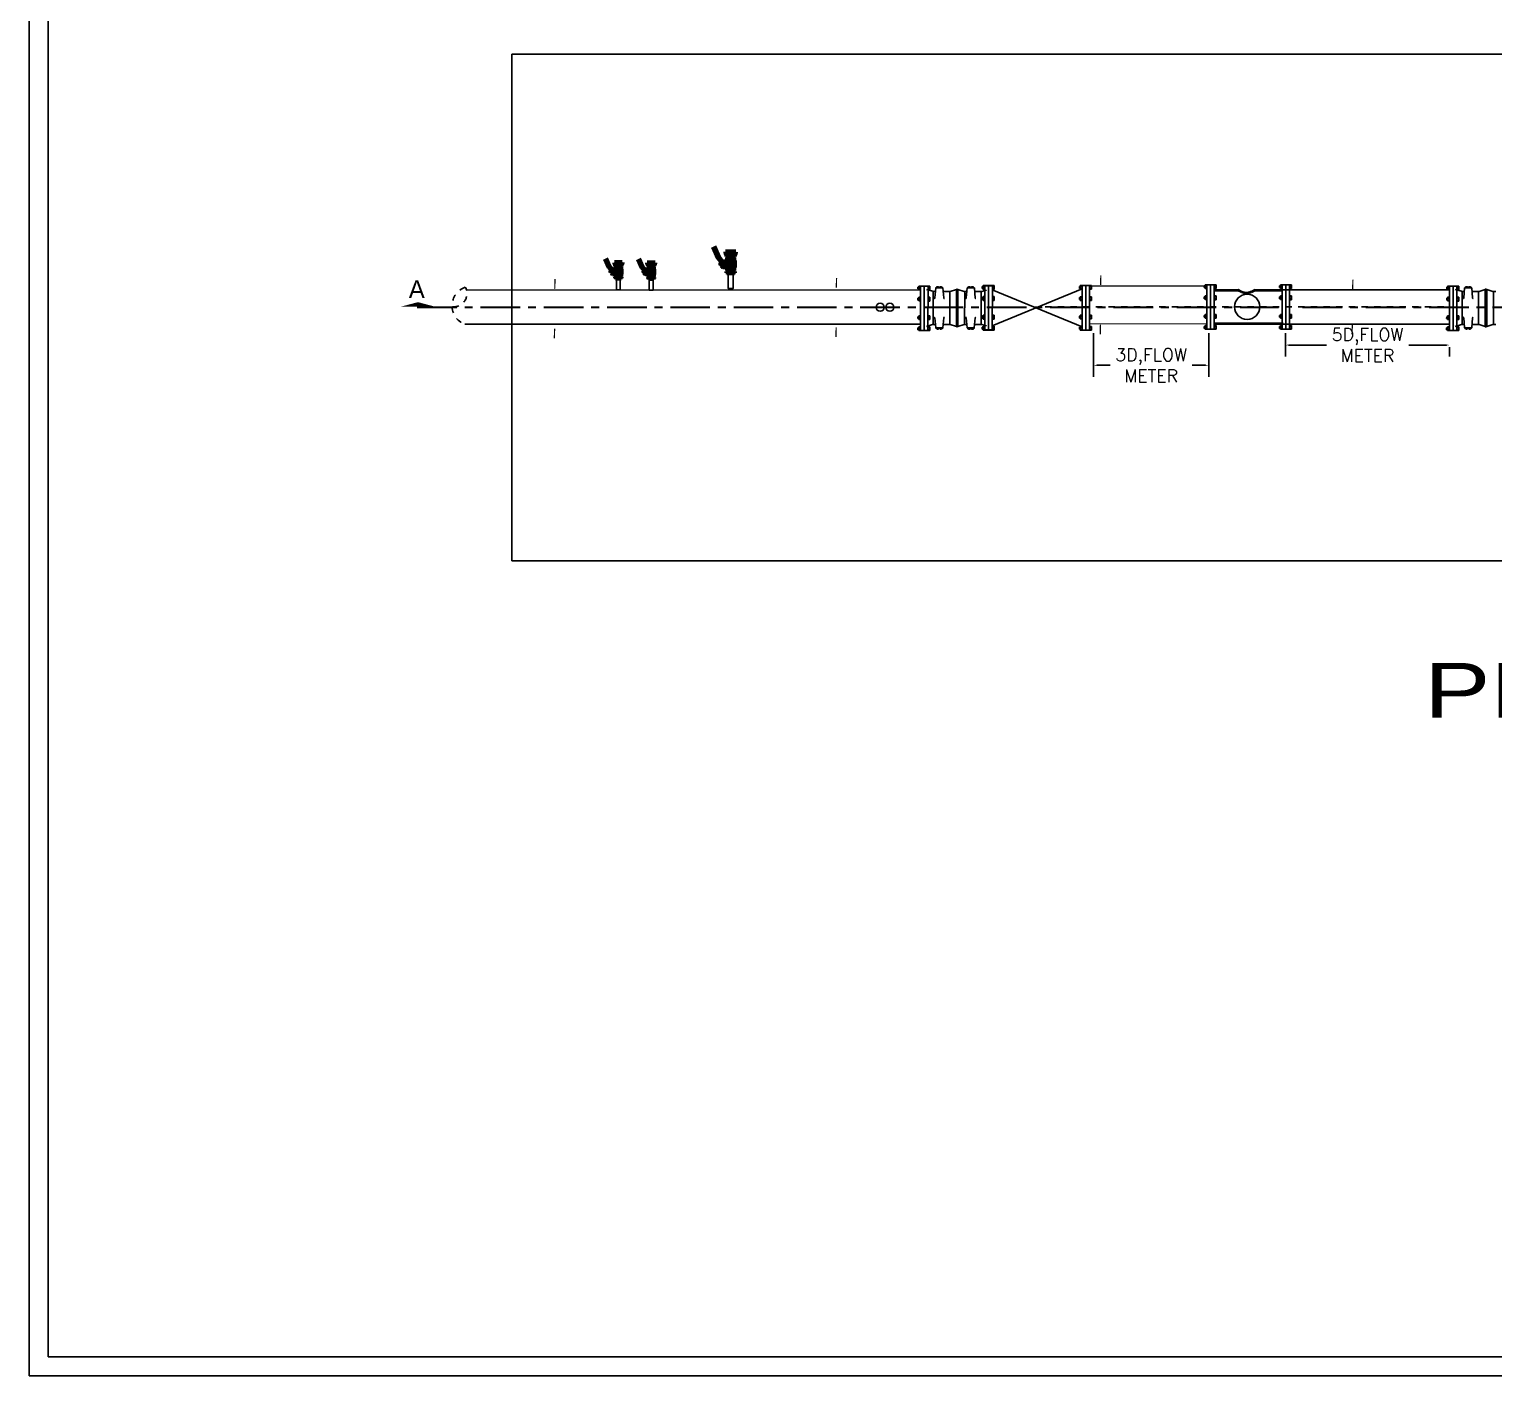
# Model space of a CAD drawing. Header units: inches. Extents: x 191440 to 383551, y 141449 to 284946.
# Drawn here: x 191768.51 to 191791.65, y 141576.78 to 141598.05 of the extents above; entities that cross this region are included whole.
import ezdxf

# ---------------------------------------------------------------- set-up
doc = ezdxf.new("R2010")
doc.units = ezdxf.units.IN
doc.header["$MEASUREMENT"] = 0
doc.header["$PDMODE"] = 3
doc.header["$PDSIZE"] = 0.1
for name, pattern in [('AUSGEZOGEN', [0]), ('CENTER', [2, 1.25, -0.25, 0.25, -0.25]), ('DASHDOT', [1, 0.5, -0.25, 0, -0.25]), ('DGN Style 3', [426.72, 304.8, -121.92]), ('HIDDEN', [9.525, 6.35, -3.175])]:
    doc.linetypes.add(name, pattern=pattern)
for name, color, linetype in [('ARMATURE', 2, 'Continuous'), ('PIPE', 7, 'AUSGEZOGEN'), ('VP', 7, 'Continuous')]:
    doc.layers.add(name, color=color, linetype=linetype)
for name, color, linetype, lineweight in [('P', 250, 'Continuous', 100), ('P-TW', 5, 'Continuous', 35), ('PIPING', 40, 'Continuous', 30), ('WB-SJ3-M-SECTA - P-TW', 7, 'Continuous', 35)]:
    doc.layers.add(name, color=color, linetype=linetype, lineweight=lineweight)
doc.styles.add('SHAHER', font='simpfxo.ttf', dxfattribs={"height": 3.175})
doc.styles.get("Standard").update_dxf_attribs({"font": 'txt.shx', "height": 0.2})
doc.styles.add('style22', font='arial.ttf', dxfattribs={"width": 1.3})
doc.dimstyles.get("Standard").update_dxf_attribs({"dimtxt": 0.18, "dimasz": 0.18, "dimexe": 0.18, "dimexo": 0.0625, "dimgap": 0.09, "dimtad": 0, "dimtih": 1, "dimtoh": 1, "dimdec": 4, "dimzin": 0, "dimdsep": 46, "dimtxsty": 'Standard', "dimcen": 0.09, "dimadec": 0, "dimazin": 0, "dimtfac": 1, "dimtdec": 4, "dimtofl": 0, "dimtmove": 0, "dimatfit": 3, "dimfxl": 1, "dimtolj": 1, "dimtzin": 0, "dimarcsym": 0})

# ---------------------------------------------------------------- blocks, each defined once
blk = doc.blocks.new('FLANGE')
h = blk.add_hatch(color=256)
h.dxf.hatch_style = 1
h.paths.add_polyline_path([(2834.8568, 2262.3253), (2834.8643, 2262.3253), (2834.8643, 2262.3178), (2834.8568, 2262.3178)])
h.paths.add_polyline_path([(2834.8568, 2262.2728), (2834.8568, 2262.2803), (2834.8643, 2262.2803), (2834.8643, 2262.2728)])
h.paths.add_polyline_path([(2834.8568, 2262.3928), (2834.8568, 2262.4003), (2834.8643, 2262.4003), (2834.8643, 2262.3928)])
h.paths.add_polyline_path([(2834.8568, 2262.4378), (2834.8568, 2262.4453), (2834.8643, 2262.4453), (2834.8643, 2262.4378)])
h = blk.add_hatch(color=256)
h.dxf.hatch_style = 1
h.paths.add_polyline_path([(2834.8943, 2262.2691), (2834.8943, 2262.2728), (2834.9018, 2262.2728), (2834.9018, 2262.2691)])
h.paths.add_polyline_path([(2834.8943, 2262.2803), (2834.8943, 2262.2841), (2834.9018, 2262.2841), (2834.9018, 2262.2803)])
h.paths.add_polyline_path([(2834.8943, 2262.3141), (2834.8943, 2262.3178), (2834.9018, 2262.3178), (2834.9018, 2262.3141)])
h.paths.add_polyline_path([(2834.9018, 2262.3291), (2834.9018, 2262.3253), (2834.8943, 2262.3253), (2834.8943, 2262.3291)])
h.paths.add_polyline_path([(2834.9018, 2262.3928), (2834.9018, 2262.3891), (2834.8943, 2262.3891), (2834.8943, 2262.3928)])
h.paths.add_polyline_path([(2834.8943, 2262.4003), (2834.8943, 2262.4041), (2834.9018, 2262.4041), (2834.9018, 2262.4003)])
h.paths.add_polyline_path([(2834.9018, 2262.4378), (2834.9018, 2262.4341), (2834.8943, 2262.4341), (2834.8943, 2262.4378)])
h.paths.add_polyline_path([(2834.9018, 2262.4491), (2834.9018, 2262.4453), (2834.8943, 2262.4453), (2834.8943, 2262.4491)])
for p, q in [((2834.8531, 2262.4453), (2834.8531, 2262.4378)), ((2834.8531, 2262.4453), (2834.8643, 2262.4453)), ((2834.8531, 2262.4378), (2834.8643, 2262.4378)), ((2834.8568, 2262.4491), (2834.8568, 2262.4341)), ((2834.8568, 2262.4491), (2834.8643, 2262.4491)), ((2834.8568, 2262.4341), (2834.8643, 2262.4341)), ((2834.8643, 2262.4491), (2834.8643, 2262.2691)), ((2834.8643, 2262.4491), (2834.8793, 2262.4491)), ((2834.8793, 2262.4491), (2834.8793, 2262.2691)), ((2834.8793, 2262.4491), (2834.8793, 2262.2691)), ((2834.8793, 2262.4491), (2834.8943, 2262.4491)), ((2834.8943, 2262.4491), (2834.8943, 2262.2691)), ((2834.8943, 2262.4491), (2834.9018, 2262.4491)), ((2834.8943, 2262.4453), (2834.9018, 2262.4453)), ((2834.8943, 2262.4378), (2834.9018, 2262.4378)), ((2834.8943, 2262.4341), (2834.9018, 2262.4341)), ((2834.9018, 2262.4491), (2834.9018, 2262.4341)), ((2834.8531, 2262.4003), (2834.8531, 2262.3928)), ((2834.8643, 2262.4003), (2834.8531, 2262.4003)), ((2834.8643, 2262.3928), (2834.8531, 2262.3928)), ((2834.8568, 2262.4041), (2834.8568, 2262.3891)), ((2834.8643, 2262.4041), (2834.8568, 2262.4041)), ((2834.8643, 2262.3891), (2834.8568, 2262.3891)), ((2834.9018, 2262.4041), (2834.8943, 2262.4041)), ((2834.9018, 2262.4003), (2834.8943, 2262.4003)), ((2834.9018, 2262.3928), (2834.8943, 2262.3928)), ((2834.9018, 2262.3891), (2834.8943, 2262.3891)), ((2834.9018, 2262.4041), (2834.9018, 2262.3891)), ((2834.8531, 2262.3253), (2834.8531, 2262.3178)), ((2834.8643, 2262.3253), (2834.8531, 2262.3253)), ((2834.8643, 2262.3178), (2834.8531, 2262.3178)), ((2834.8568, 2262.3291), (2834.8568, 2262.3141)), ((2834.8643, 2262.3291), (2834.8568, 2262.3291)), ((2834.8643, 2262.3141), (2834.8568, 2262.3141)), ((2834.9018, 2262.3291), (2834.8943, 2262.3291)), ((2834.9018, 2262.3253), (2834.8943, 2262.3253)), ((2834.9018, 2262.3178), (2834.8943, 2262.3178)), ((2834.9018, 2262.3141), (2834.8943, 2262.3141)), ((2834.9018, 2262.3291), (2834.9018, 2262.3141)), ((2834.8531, 2262.2803), (2834.8531, 2262.2728)), ((2834.8531, 2262.2803), (2834.8643, 2262.2803)), ((2834.8531, 2262.2728), (2834.8643, 2262.2728)), ((2834.8568, 2262.2841), (2834.8568, 2262.2691)), ((2834.8568, 2262.2841), (2834.8643, 2262.2841)), ((2834.8568, 2262.2691), (2834.8643, 2262.2691)), ((2834.8643, 2262.2691), (2834.8793, 2262.2691)), ((2834.8793, 2262.2691), (2834.8793, 2262.2841)), ((2834.8793, 2262.2691), (2834.8943, 2262.2691)), ((2834.8943, 2262.2841), (2834.9018, 2262.2841)), ((2834.8943, 2262.2803), (2834.9018, 2262.2803)), ((2834.8943, 2262.2728), (2834.9018, 2262.2728)), ((2834.8943, 2262.2691), (2834.9018, 2262.2691)), ((2834.9018, 2262.2841), (2834.9018, 2262.2691))]:
    blk.add_line(p, q)
blk = doc.blocks.new('*D247')
at = {"color": 0, "lineweight": -2, "transparency": 16777216}
for p, q in [((191788.358, 141593.246), (191788.358, 141592.879)), ((191788.408, 141593.059), (191789.004, 141593.059)), ((191790.9, 141593.059), (191790.304, 141593.059)), ((191790.95, 141593.026), (191790.95, 141592.879))]:
    blk.add_line(p, q, dxfattribs=at)
at = {"color": 0, "transparency": 16777216}
for points in [[(191788.408, 141593.068), (191788.408, 141593.051), (191788.358, 141593.059)], [(191790.9, 141593.068), (191790.9, 141593.051), (191790.95, 141593.059)]]:
    blk.add_solid(points, dxfattribs=at)
at = {"layer": 'Defpoints', "color": 0, "transparency": 16777216}
for p in [(191788.358, 141593.308, -1587.072), (191790.95, 141593.088), (191790.95, 141593.059)]:
    blk.add_point(p, dxfattribs=at)
at = {"color": 0, "transparency": 16777216, "insert": (191789.654, 141593.059), "char_height": 0.2, "attachment_point": 5}
blk.add_mtext('\\A1;5D,FLOW \\PMETER', dxfattribs=at)
blk = doc.blocks.new('*D248')
at = {"color": 0, "lineweight": -2, "transparency": 16777216}
for p, q in [((191785.325, 141593.246), (191785.325, 141592.56)), ((191787.145, 141593.246), (191787.145, 141592.56)), ((191785.375, 141592.74), (191785.585, 141592.74)), ((191787.095, 141592.74), (191786.885, 141592.74))]:
    blk.add_line(p, q, dxfattribs=at)
at = {"color": 0, "transparency": 16777216}
for points in [[(191785.375, 141592.748), (191785.375, 141592.732), (191785.325, 141592.74)], [(191787.095, 141592.748), (191787.095, 141592.732), (191787.145, 141592.74)]]:
    blk.add_solid(points, dxfattribs=at)
at = {"layer": 'Defpoints', "color": 0, "transparency": 16777216}
for p in [(191785.325, 141593.308, -1587.072), (191787.145, 141593.308, -1587.072), (191787.145, 141592.74)]:
    blk.add_point(p, dxfattribs=at)
at = {"color": 0, "transparency": 16777216, "insert": (191786.235, 141592.74), "char_height": 0.2, "attachment_point": 5}
blk.add_mtext('\\A1;3D,FLOW\\PMETER', dxfattribs=at)

msp = doc.modelspace()

# ---------------------------------------------------------------- linework, layer by layer
at = {"color": 132}
for p, q in [((191782.70947, 141593.96686, -3174.144), (191782.70887, 141593.30936, -3174.144)), ((191782.70947, 141593.96686, -3174.144), (191782.70887, 141593.30936, -3174.144)), ((191783.7259, 141593.97402, -3174.144), (191783.7253, 141593.31652, -3174.144)), ((191783.7259, 141593.97402, -3174.144), (191783.7253, 141593.31652, -3174.144)), ((191791.06545, 141593.96686, -3174.144), (191791.06485, 141593.30936, -3174.144)), ((191791.06545, 141593.96686, -3174.144), (191791.06485, 141593.30936, -3174.144))]:
    msp.add_line(p, q, dxfattribs=at)
for p, q in [((191783.72534, 141593.36459, -3174.144), (191785.14484, 141593.94981, -3174.144)), ((191783.72534, 141593.93093, -3174.144), (191785.14484, 141593.34572, -3174.144))]:
    msp.add_line(p, q)
at = {"linetype": 'DASHDOT', "ltscale": 0.1}
msp.add_line((191784.55951, 141593.66232, -3174.144), (191790.94813, 141593.66232, -3174.144), dxfattribs=at)
msp.add_lwpolyline([(191826.00873, 141616.2784), (191768.50873, 141616.2784), (191768.50873, 141576.7784), (191826.00873, 141576.7784), (191826.00873, 141616.2784)])
msp.add_lwpolyline([(191825.70873, 141615.9784), (191768.80873, 141615.9784), (191768.80873, 141577.0784), (191825.70873, 141577.0784)], close=True)
at = {"color": 4, "linetype": 'HIDDEN', "ltscale": 0.1, "const_width": 0.02, "elevation": 1587.072}
for points in [[(191785.43766, 141594.00969), (191785.43993, 141594.16227)], [(191776.81197, 141593.94904), (191776.81424, 141594.10163)], [(191781.26155, 141593.96586), (191781.26381, 141594.11845)]]:
    msp.add_lwpolyline(points, dxfattribs=at)
at = {"color": 5, "elevation": -921.00529}
for points in [[(191782.59215, 141593.93208), (191775.41133, 141593.92873)], [(191790.94813, 141593.93208), (191787.9968, 141593.93208)], [(191782.59215, 141593.38724), (191775.38899, 141593.38724)], [(191790.94813, 141593.38724), (191787.99646, 141593.38724)]]:
    msp.add_lwpolyline(points, dxfattribs=at)
at = {"color": 4, "linetype": 'HIDDEN', "ltscale": 0.1, "const_width": 0.02}
for points in [[(191789.41992, 141593.93924), (191789.42219, 141594.09182)], [(191776.80621, 141593.16795), (191776.80847, 141593.32054)], [(191781.25579, 141593.18477), (191781.25805, 141593.33736)], [(191785.4319, 141593.22859), (191785.43416, 141593.38118)], [(191789.41009, 141593.22859), (191789.41235, 141593.38118)]]:
    msp.add_lwpolyline(points, dxfattribs=at)
for centre, radius in [((191781.95352, 141593.65657, -1587.072), 0.064), ((191782.10607, 141593.65657, -1587.072), 0.064), ((191787.75178, 141593.66364, -3174.144), 0.19929)]:
    msp.add_circle(centre, radius)
at = {"color": 252, "linetype": 'HIDDEN', "ltscale": 0.01}
for centre, radius, start, end in [((191775.50042, 141593.67885, -921.00529), 0.31218, 109.208308, 249.08724), ((191775.2132, 141593.87246, -921.00529), 0.21044, 265.640449, 28.740685)]:
    msp.add_arc(centre, radius, start, end, dxfattribs=at)
at = {"layer": 'ARMATURE', "color": 1}
for p, q in [((191782.79141, 141593.89581, -3174.144), (191782.79096, 141593.39645, -3174.144)), ((191783.05192, 141593.89557, -3174.144), (191783.05146, 141593.39621, -3174.144)), ((191783.28851, 141593.89535, -3174.144), (191783.28805, 141593.396, -3174.144)), ((191783.54901, 141593.89511, -3174.144), (191783.54855, 141593.39576, -3174.144)), ((191791.1474, 141593.89581, -3174.144), (191791.14694, 141593.39645, -3174.144)), ((191791.4079, 141593.89557, -3174.144), (191791.40744, 141593.39621, -3174.144)), ((191791.64449, 141593.89535, -3174.144), (191791.64403, 141593.396, -3174.144))]:
    msp.add_line(p, q, dxfattribs=at)
at = {"layer": 'ARMATURE', "color": 1, "elevation": -3174.144}
for points in [[(191782.68445, 141593.93883), (191782.78273, 141593.90829, 0.06554346), (191782.80027, 141593.90597), (191782.82635, 141593.90594, 0.06554346)], [(191782.80601, 141593.79298, 0.38887873), (191782.81728, 141593.80329), (191782.83135, 141593.96243), (191782.94432, 141593.96232), (191782.9581, 141593.80316, 0.38887873), (191782.96934, 141593.79283)], [(191782.86833, 141593.97369), (191782.86833, 141593.98068, 0.17157288), (191782.85766, 141593.98069), (191782.85765, 141593.9737)], [(191782.90736, 141593.97365), (191782.90737, 141593.98065, -0.17157288), (191782.91804, 141593.98064), (191782.91804, 141593.97364)], [(191782.94921, 141593.90583), (191783.04308, 141593.90574, 0.06554346), (191783.06062, 141593.90804), (191783.15895, 141593.9384)], [(191783.18155, 141593.93838), (191783.27982, 141593.90784, 0.06554346), (191783.29736, 141593.90551), (191783.32345, 141593.90549, 0.06554346)], [(191783.30311, 141593.79253, 0.38887873), (191783.31437, 141593.80283), (191783.32844, 141593.96197), (191783.44142, 141593.96187), (191783.45519, 141593.8027, 0.38887873), (191783.46644, 141593.79238)], [(191783.36542, 141593.97323), (191783.36543, 141593.98023, 0.17157288), (191783.35475, 141593.98024), (191783.35475, 141593.97324)], [(191783.40445, 141593.9732), (191783.40446, 141593.98019, -0.17157288), (191783.41514, 141593.98018), (191783.41513, 141593.97319)], [(191783.44631, 141593.90537), (191783.54017, 141593.90529, 0.06554346), (191783.55772, 141593.90758), (191783.63344, 141593.9278)], [(191791.04044, 141593.93883), (191791.13871, 141593.90829, 0.06554346), (191791.15625, 141593.90597), (191791.18234, 141593.90594, 0.06554346)], [(191791.162, 141593.79298, 0.38887873), (191791.17326, 141593.80329), (191791.18733, 141593.96243), (191791.30031, 141593.96232), (191791.31408, 141593.80316, 0.38887873), (191791.32533, 141593.79283)], [(191791.22431, 141593.97369), (191791.22432, 141593.98068, 0.17157288), (191791.21364, 141593.98069), (191791.21363, 141593.9737)], [(191791.26334, 141593.97365), (191791.26335, 141593.98065, -0.17157288), (191791.27403, 141593.98064), (191791.27402, 141593.97364)], [(191791.3052, 141593.90583), (191791.39906, 141593.90574, 0.06554346), (191791.41661, 141593.90804), (191791.51494, 141593.9384)], [(191791.53753, 141593.93838), (191791.63581, 141593.90784, 0.06554346), (191791.65335, 141593.90551), (191791.67943, 141593.90549, 0.06554346)], [(191782.80574, 141593.49925, -0.38887873), (191782.81699, 141593.48892), (191782.83077, 141593.32976), (191782.94374, 141593.32966), (191782.95781, 141593.48879, -0.38887873), (191782.96908, 141593.4991)], [(191783.30284, 141593.49879, -0.38887873), (191783.31408, 141593.48847), (191783.32786, 141593.3293), (191783.44084, 141593.3292), (191783.45491, 141593.48834, -0.38887873), (191783.46617, 141593.49864)], [(191791.16173, 141593.49925, -0.38887873), (191791.17297, 141593.48892), (191791.18675, 141593.32976), (191791.29973, 141593.32966), (191791.3138, 141593.48879, -0.38887873), (191791.32506, 141593.4991)], [(191782.68392, 141593.35362), (191782.78225, 141593.38398, -0.06554346), (191782.79979, 141593.38628), (191782.82588, 141593.38625, -0.06554346)], [(191782.86773, 141593.31843), (191782.86772, 141593.31144, -0.17157288), (191782.85704, 141593.31145), (191782.85705, 141593.31844)], [(191782.90676, 141593.31839), (191782.90675, 141593.3114, 0.17157288), (191782.91743, 141593.31139), (191782.91744, 141593.31838)], [(191782.94874, 141593.38614), (191783.0426, 141593.38605, -0.06554346), (191783.06014, 141593.38373), (191783.15842, 141593.35318)], [(191783.18101, 141593.35316), (191783.27934, 141593.38353, -0.06554346), (191783.29689, 141593.38582), (191783.32297, 141593.3858, -0.06554346)], [(191783.36482, 141593.31797), (191783.36481, 141593.31098, -0.17157288), (191783.35414, 141593.31099), (191783.35414, 141593.31798)], [(191783.40385, 141593.31794), (191783.40385, 141593.31094, 0.17157288), (191783.41452, 141593.31093), (191783.41453, 141593.31793)], [(191783.44583, 141593.38568), (191783.5397, 141593.3856, -0.06554346), (191783.55724, 141593.38327), (191783.63293, 141593.36292)], [(191791.0399, 141593.35362), (191791.13823, 141593.38398, -0.06554346), (191791.15578, 141593.38628), (191791.18186, 141593.38625, -0.06554346)], [(191791.22371, 141593.31843), (191791.2237, 141593.31144, -0.17157288), (191791.21303, 141593.31145), (191791.21303, 141593.31844)], [(191791.26274, 141593.31839), (191791.26274, 141593.3114, 0.17157288), (191791.27341, 141593.31139), (191791.27342, 141593.31838)], [(191791.30472, 141593.38614), (191791.39859, 141593.38605, -0.06554346), (191791.41613, 141593.38373), (191791.5144, 141593.35318)], [(191791.537, 141593.35316), (191791.63533, 141593.38353, -0.06554346), (191791.65287, 141593.38582), (191791.67895, 141593.3858, -0.06554346)]]:
    msp.add_lwpolyline(points, format="xyb", dxfattribs=at)
for points in [[(191782.84039, 141593.96468), (191782.93529, 141593.96459), (191782.93529, 141593.97363), (191782.84039, 141593.97371)], [(191782.87367, 141593.97368), (191782.87367, 141593.98068), (191782.87228, 141593.98159), (191782.85371, 141593.98161), (191782.85232, 141593.9807), (191782.85231, 141593.9737)], [(191782.90202, 141593.97366), (191782.90203, 141593.98065), (191782.90342, 141593.98157), (191782.92199, 141593.98155), (191782.92338, 141593.98063), (191782.92337, 141593.97364)], [(191783.33748, 141593.96422), (191783.43238, 141593.96413), (191783.43239, 141593.97317), (191783.33749, 141593.97326)], [(191783.37076, 141593.97323), (191783.37077, 141593.98022), (191783.36938, 141593.98114), (191783.3508, 141593.98116), (191783.34941, 141593.98024), (191783.34941, 141593.97325)], [(191783.39912, 141593.9732), (191783.39912, 141593.98019), (191783.40051, 141593.98111), (191783.41909, 141593.98109), (191783.42048, 141593.98018), (191783.42047, 141593.97318)], [(191791.19637, 141593.96468), (191791.29127, 141593.96459), (191791.29128, 141593.97363), (191791.19638, 141593.97371)], [(191791.22965, 141593.97368), (191791.22966, 141593.98068), (191791.22827, 141593.98159), (191791.20969, 141593.98161), (191791.2083, 141593.9807), (191791.2083, 141593.9737)], [(191791.25801, 141593.97366), (191791.25801, 141593.98065), (191791.2594, 141593.98157), (191791.27798, 141593.98155), (191791.27937, 141593.98063), (191791.27936, 141593.97364)], [(191782.8398, 141593.32749), (191782.9347, 141593.3274), (191782.93469, 141593.31837), (191782.83979, 141593.31845)], [(191782.87306, 141593.31842), (191782.87306, 141593.31143), (191782.87167, 141593.31052), (191782.85309, 141593.31053), (191782.85171, 141593.31145), (191782.85171, 141593.31844)], [(191782.90142, 141593.3184), (191782.90142, 141593.3114), (191782.9028, 141593.31049), (191782.92138, 141593.31047), (191782.92277, 141593.31139), (191782.92277, 141593.31838)], [(191783.3369, 141593.32704), (191783.4318, 141593.32695), (191783.43179, 141593.31791), (191783.33689, 141593.318)], [(191783.37016, 141593.31797), (191783.37015, 141593.31098), (191783.36876, 141593.31006), (191783.35019, 141593.31008), (191783.3488, 141593.31099), (191783.34881, 141593.31799)], [(191783.39852, 141593.31794), (191783.39851, 141593.31095), (191783.3999, 141593.31003), (191783.41847, 141593.31002), (191783.41986, 141593.31093), (191783.41987, 141593.31792)], [(191791.19579, 141593.32749), (191791.29069, 141593.3274), (191791.29068, 141593.31837), (191791.19578, 141593.31845)], [(191791.22905, 141593.31842), (191791.22904, 141593.31143), (191791.22765, 141593.31052), (191791.20908, 141593.31053), (191791.20769, 141593.31145), (191791.2077, 141593.31844)], [(191791.25741, 141593.3184), (191791.2574, 141593.3114), (191791.25879, 141593.31049), (191791.27736, 141593.31047), (191791.27875, 141593.31139), (191791.27876, 141593.31838)]]:
    msp.add_lwpolyline(points, close=True, dxfattribs=at)
for points in [[(191783.17026, 141593.94969), (191783.15895, 141593.9384), (191783.15842, 141593.35318), (191783.16971, 141593.34188)], [(191783.17026, 141593.94969), (191783.18155, 141593.93838), (191783.18101, 141593.35316), (191783.16971, 141593.34188)], [(191791.52625, 141593.94969), (191791.51494, 141593.9384), (191791.5144, 141593.35318), (191791.52569, 141593.34188)], [(191791.52625, 141593.94969), (191791.53753, 141593.93838), (191791.537, 141593.35316), (191791.52569, 141593.34188)]]:
    msp.add_lwpolyline(points, dxfattribs=at)
at = {"layer": 'ARMATURE', "color": 1}
for centre, radius, start, end in [((191782.85168, 141593.96241, -3174.144), 0.00226, 359.947501, 89.947501), ((191782.85499, 141593.97726, -3174.144), 0.00435, 52.06306, 127.831943), ((191782.871, 141593.97725, -3174.144), 0.00435, 52.06306, 127.831943), ((191782.90469, 141593.97722, -3174.144), 0.00435, 52.06306, 127.831943), ((191782.92071, 141593.9772, -3174.144), 0.00435, 52.06306, 127.831943), ((191782.92399, 141593.96234, -3174.144), 0.00226, 89.947501, 179.947501), ((191783.34878, 141593.96195, -3174.144), 0.00226, 359.947501, 89.947501), ((191783.35208, 141593.97681, -3174.144), 0.00435, 52.06306, 127.831943), ((191783.36809, 141593.97679, -3174.144), 0.00435, 52.06306, 127.831943), ((191783.40179, 141593.97676, -3174.144), 0.00435, 52.06306, 127.831943), ((191783.4178, 141593.97675, -3174.144), 0.00435, 52.06306, 127.831943), ((191783.42108, 141593.96188, -3174.144), 0.00226, 89.947501, 179.947501), ((191791.20767, 141593.96241, -3174.144), 0.00226, 359.947501, 89.947501), ((191791.21097, 141593.97726, -3174.144), 0.00435, 52.06306, 127.831943), ((191791.22698, 141593.97725, -3174.144), 0.00435, 52.06306, 127.831943), ((191791.26068, 141593.97722, -3174.144), 0.00435, 52.06306, 127.831943), ((191791.27669, 141593.9772, -3174.144), 0.00435, 52.06306, 127.831943), ((191791.27997, 141593.96234, -3174.144), 0.00226, 89.947501, 179.947501), ((191782.8511, 141593.32974, -3174.144), 0.00226, 269.947501, 359.947501), ((191782.85438, 141593.31488, -3174.144), 0.00435, 232.06306, 307.831943), ((191782.87039, 141593.31486, -3174.144), 0.00435, 232.06306, 307.831943), ((191782.90409, 141593.31483, -3174.144), 0.00435, 232.06306, 307.831943), ((191782.9201, 141593.31482, -3174.144), 0.00435, 232.06306, 307.831943), ((191782.92341, 141593.32967, -3174.144), 0.00226, 179.947501, 269.947501), ((191783.3482, 141593.32929, -3174.144), 0.00226, 269.947501, 359.947501), ((191783.35147, 141593.31442, -3174.144), 0.00435, 232.06306, 307.831943), ((191783.36749, 141593.31441, -3174.144), 0.00435, 232.06306, 307.831943), ((191783.40118, 141593.31438, -3174.144), 0.00435, 232.06306, 307.831943), ((191783.4172, 141593.31436, -3174.144), 0.00435, 232.06306, 307.831943), ((191783.4205, 141593.32922, -3174.144), 0.00226, 179.947501, 269.947501), ((191791.20709, 141593.32974, -3174.144), 0.00226, 269.947501, 359.947501), ((191791.21036, 141593.31488, -3174.144), 0.00435, 232.06306, 307.831943), ((191791.22638, 141593.31486, -3174.144), 0.00435, 232.06306, 307.831943), ((191791.26007, 141593.31483, -3174.144), 0.00435, 232.06306, 307.831943), ((191791.27609, 141593.31482, -3174.144), 0.00435, 232.06306, 307.831943), ((191791.27939, 141593.32967, -3174.144), 0.00226, 179.947501, 269.947501)]:
    msp.add_arc(centre, radius, start, end, dxfattribs=at)
at = {"layer": 'P', "color": 6, "linetype": 'Continuous'}
for p, q in [((191779.3925, 141594.43302), (191779.31438, 141594.60902)), ((191779.40673, 141594.43933), (191779.32861, 141594.61534)), ((191777.66756, 141594.28966, 460.50265), (191777.60897, 141594.42166, 460.50265)), ((191777.67824, 141594.29439, 460.50265), (191777.61964, 141594.4264, 460.50265)), ((191778.18585, 141594.28628, 460.50265), (191778.12726, 141594.41828, 460.50265)), ((191778.19652, 141594.29102, 460.50265), (191778.13793, 141594.42302, 460.50265)), ((191779.40673, 141594.43933), (191779.3925, 141594.43302)), ((191779.44946, 141594.37652), (191779.39805, 141594.43213)), ((191779.45518, 141594.38181), (191779.40338, 141594.43784)), ((191779.5101, 141594.53167), (191779.67224, 141594.53167)), ((191779.5133, 141594.52538), (191779.5133, 141594.51313)), ((191779.51719, 141594.50924), (191779.51979, 141594.50924)), ((191779.51979, 141594.50924), (191779.51979, 141594.50053)), ((191779.51979, 141594.50924), (191779.66514, 141594.50924)), ((191779.52758, 141594.49274), (191779.55094, 141594.49274)), ((191779.55094, 141594.47696), (191779.53277, 141594.47696)), ((191779.53277, 141594.4562), (191779.53277, 141594.47696)), ((191779.55094, 141594.4562), (191779.53277, 141594.4562)), ((191779.53277, 141594.37464), (191779.53277, 141594.39411)), ((191779.53277, 141594.39411), (191779.53926, 141594.39411)), ((191779.55094, 141594.44083), (191779.53926, 141594.44083)), ((191779.53926, 141594.39411), (191779.53926, 141594.44083)), ((191779.53926, 141594.39411), (191779.64308, 141594.39411)), ((191779.53926, 141594.37854), (191779.64515, 141594.37854)), ((191779.55094, 141594.47696), (191779.55094, 141594.49274)), ((191779.6314, 141594.47696), (191779.55094, 141594.47696)), ((191779.55094, 141594.44083), (191779.55094, 141594.4562)), ((191779.6314, 141594.4562), (191779.55094, 141594.4562)), ((191779.55094, 141594.44083), (191779.6314, 141594.44083)), ((191779.55223, 141594.49274), (191779.6314, 141594.49274)), ((191779.56002, 141594.4562), (191779.56002, 141594.47696)), ((191779.59117, 141594.44083), (191779.59117, 141594.39411)), ((191779.62231, 141594.4562), (191779.62231, 141594.47696)), ((191779.6314, 141594.47696), (191779.6314, 141594.49274)), ((191779.65476, 141594.49274), (191779.6314, 141594.49274)), ((191779.6314, 141594.47696), (191779.64957, 141594.47696)), ((191779.6314, 141594.44083), (191779.6314, 141594.4562)), ((191779.6314, 141594.4562), (191779.64957, 141594.4562)), ((191779.64308, 141594.44083), (191779.6314, 141594.44083)), ((191779.64308, 141594.39411), (191779.64308, 141594.44083)), ((191779.64957, 141594.39411), (191779.64308, 141594.39411)), ((191779.64957, 141594.4562), (191779.64957, 141594.47696)), ((191779.64957, 141594.2851), (191779.64957, 141594.39411)), ((191779.66514, 141594.50924), (191779.66254, 141594.50924)), ((191779.66254, 141594.50924), (191779.66254, 141594.50053)), ((191779.66903, 141594.52538), (191779.66903, 141594.51313)), ((191777.67824, 141594.29439, 460.50265), (191777.66756, 141594.28966, 460.50265)), ((191777.71028, 141594.24729, 460.50265), (191777.67172, 141594.28899, 460.50265)), ((191777.71457, 141594.25125, 460.50265), (191777.67572, 141594.29328, 460.50265)), ((191777.69976, 141594.23225, 460.50265), (191777.71339, 141594.23225, 460.50265)), ((191777.69976, 141594.20694, 460.50265), (191777.69976, 141594.23225, 460.50265)), ((191777.71339, 141594.2196, 460.50265), (191777.69976, 141594.2196, 460.50265)), ((191777.69976, 141594.20694, 460.50265), (191777.71339, 141594.20694, 460.50265)), ((191777.71339, 141594.23225, 460.50265), (191777.71339, 141594.23936, 460.50265)), ((191777.71339, 141594.23225, 460.50265), (191777.71339, 141594.20694, 460.50265)), ((191777.71339, 141594.19952, 460.50265), (191777.71339, 141594.20694, 460.50265)), ((191777.71923, 141594.23936, 460.50265), (191777.7387, 141594.23936, 460.50265)), ((191777.71923, 141594.19952, 460.50265), (191777.71923, 141594.23936, 460.50265)), ((191777.71923, 141594.19914, 460.50265), (191777.7387, 141594.19914, 460.50265)), ((191777.72604, 141594.19271, 460.50265), (191777.74942, 141594.19271, 460.50265)), ((191777.72604, 141594.18687, 460.50265), (191777.74942, 141594.18687, 460.50265)), ((191777.7387, 141594.24393, 460.50265), (191777.7387, 141594.23936, 460.50265)), ((191777.7387, 141594.24393, 460.50265), (191777.77082, 141594.24393, 460.50265)), ((191777.7387, 141594.19526, 460.50265), (191777.7387, 141594.23936, 460.50265)), ((191777.7387, 141594.19526, 460.50265), (191777.74942, 141594.19526, 460.50265)), ((191777.77082, 141594.19526, 460.50265), (191777.74942, 141594.19526, 460.50265)), ((191777.74942, 141594.18687, 460.50265), (191777.74942, 141594.19271, 460.50265)), ((191777.75576, 141594.36365, 460.50265), (191777.87736, 141594.36365, 460.50265)), ((191777.75816, 141594.35893, 460.50265), (191777.75816, 141594.34974, 460.50265)), ((191777.76108, 141594.34682, 460.50265), (191777.76303, 141594.34682, 460.50265)), ((191777.76303, 141594.34682, 460.50265), (191777.76303, 141594.34029, 460.50265)), ((191777.76303, 141594.34682, 460.50265), (191777.87204, 141594.34682, 460.50265)), ((191777.76887, 141594.33445, 460.50265), (191777.78639, 141594.33445, 460.50265)), ((191777.78639, 141594.32262, 460.50265), (191777.77276, 141594.32262, 460.50265)), ((191777.77276, 141594.30704, 460.50265), (191777.77276, 141594.32262, 460.50265)), ((191777.78639, 141594.30704, 460.50265), (191777.77276, 141594.30704, 460.50265)), ((191777.77276, 141594.24588, 460.50265), (191777.77276, 141594.26048, 460.50265)), ((191777.77276, 141594.26048, 460.50265), (191777.77763, 141594.26048, 460.50265)), ((191777.77276, 141594.17872, 460.50265), (191777.77276, 141594.19332, 460.50265)), ((191777.77763, 141594.17872, 460.50265), (191777.77276, 141594.17872, 460.50265)), ((191777.78639, 141594.29552, 460.50265), (191777.77763, 141594.29552, 460.50265)), ((191777.77763, 141594.26048, 460.50265), (191777.77763, 141594.29552, 460.50265)), ((191777.77763, 141594.26048, 460.50265), (191777.85549, 141594.26048, 460.50265)), ((191777.77763, 141594.2488, 460.50265), (191777.85705, 141594.2488, 460.50265)), ((191777.85626, 141594.1904, 460.50265), (191777.77763, 141594.1904, 460.50265)), ((191777.77763, 141594.14368, 460.50265), (191777.77763, 141594.17872, 460.50265)), ((191777.85549, 141594.17872, 460.50265), (191777.77763, 141594.17872, 460.50265)), ((191777.78639, 141594.32262, 460.50265), (191777.78639, 141594.33445, 460.50265)), ((191777.84673, 141594.32262, 460.50265), (191777.78639, 141594.32262, 460.50265)), ((191777.78639, 141594.29552, 460.50265), (191777.78639, 141594.30704, 460.50265)), ((191777.84673, 141594.30704, 460.50265), (191777.78639, 141594.30704, 460.50265)), ((191777.78639, 141594.29552, 460.50265), (191777.84673, 141594.29552, 460.50265)), ((191777.78736, 141594.33445, 460.50265), (191777.84673, 141594.33445, 460.50265)), ((191777.7932, 141594.30704, 460.50265), (191777.7932, 141594.32262, 460.50265)), ((191777.81656, 141594.29552, 460.50265), (191777.81656, 141594.26048, 460.50265)), ((191777.81656, 141594.17872, 460.50265), (191777.81656, 141594.14368, 460.50265)), ((191777.83992, 141594.30704, 460.50265), (191777.83992, 141594.32262, 460.50265)), ((191777.84673, 141594.32262, 460.50265), (191777.84673, 141594.33445, 460.50265)), ((191777.86425, 141594.33445, 460.50265), (191777.84673, 141594.33445, 460.50265)), ((191777.84673, 141594.32262, 460.50265), (191777.86036, 141594.32262, 460.50265)), ((191777.84673, 141594.29552, 460.50265), (191777.84673, 141594.30704, 460.50265)), ((191777.84673, 141594.30704, 460.50265), (191777.86036, 141594.30704, 460.50265)), ((191777.85549, 141594.29552, 460.50265), (191777.84673, 141594.29552, 460.50265)), ((191777.85549, 141594.26048, 460.50265), (191777.85549, 141594.29552, 460.50265)), ((191777.86036, 141594.26048, 460.50265), (191777.85549, 141594.26048, 460.50265)), ((191777.85549, 141594.14368, 460.50265), (191777.85549, 141594.17872, 460.50265)), ((191777.85549, 141594.17872, 460.50265), (191777.86036, 141594.17872, 460.50265)), ((191777.86036, 141594.30704, 460.50265), (191777.86036, 141594.32262, 460.50265)), ((191777.86036, 141594.17872, 460.50265), (191777.86036, 141594.26048, 460.50265)), ((191777.87204, 141594.34682, 460.50265), (191777.87009, 141594.34682, 460.50265)), ((191777.87009, 141594.34682, 460.50265), (191777.87009, 141594.34029, 460.50265)), ((191777.87496, 141594.35893, 460.50265), (191777.87496, 141594.34974, 460.50265)), ((191778.19652, 141594.29102, 460.50265), (191778.18585, 141594.28628, 460.50265)), ((191778.22857, 141594.24391, 460.50265), (191778.19001, 141594.28562, 460.50265)), ((191778.23286, 141594.24787, 460.50265), (191778.19401, 141594.2899, 460.50265)), ((191778.21805, 141594.22887, 460.50265), (191778.23168, 141594.22887, 460.50265)), ((191778.21805, 141594.20356, 460.50265), (191778.21805, 141594.22887, 460.50265)), ((191778.23168, 141594.21622, 460.50265), (191778.21805, 141594.21622, 460.50265)), ((191778.21805, 141594.20356, 460.50265), (191778.23168, 141594.20356, 460.50265)), ((191778.23168, 141594.22887, 460.50265), (191778.23168, 141594.23598, 460.50265)), ((191778.23168, 141594.22887, 460.50265), (191778.23168, 141594.20356, 460.50265)), ((191778.23168, 141594.19614, 460.50265), (191778.23168, 141594.20356, 460.50265)), ((191778.23752, 141594.23598, 460.50265), (191778.25698, 141594.23598, 460.50265)), ((191778.23752, 141594.19614, 460.50265), (191778.23752, 141594.23598, 460.50265)), ((191778.23752, 141594.19576, 460.50265), (191778.25698, 141594.19576, 460.50265)), ((191778.24433, 141594.18933, 460.50265), (191778.26771, 141594.18933, 460.50265)), ((191778.24433, 141594.18349, 460.50265), (191778.26771, 141594.18349, 460.50265)), ((191778.25698, 141594.24055, 460.50265), (191778.25698, 141594.23598, 460.50265)), ((191778.25698, 141594.24055, 460.50265), (191778.2891, 141594.24055, 460.50265)), ((191778.25698, 141594.19188, 460.50265), (191778.25698, 141594.23598, 460.50265)), ((191778.25698, 141594.19188, 460.50265), (191778.26771, 141594.19188, 460.50265)), ((191778.2891, 141594.19188, 460.50265), (191778.26771, 141594.19188, 460.50265)), ((191778.26771, 141594.18349, 460.50265), (191778.26771, 141594.18933, 460.50265)), ((191778.27405, 141594.36027, 460.50265), (191778.39565, 141594.36027, 460.50265)), ((191778.27645, 141594.35555, 460.50265), (191778.27645, 141594.34636, 460.50265)), ((191778.27937, 141594.34344, 460.50265), (191778.28132, 141594.34344, 460.50265)), ((191778.28132, 141594.34344, 460.50265), (191778.28132, 141594.33691, 460.50265)), ((191778.28132, 141594.34344, 460.50265), (191778.39033, 141594.34344, 460.50265)), ((191778.28716, 141594.33107, 460.50265), (191778.30468, 141594.33107, 460.50265)), ((191778.30468, 141594.31924, 460.50265), (191778.29105, 141594.31924, 460.50265)), ((191778.29105, 141594.30366, 460.50265), (191778.29105, 141594.31924, 460.50265)), ((191778.30468, 141594.30366, 460.50265), (191778.29105, 141594.30366, 460.50265)), ((191778.29105, 141594.2425, 460.50265), (191778.29105, 141594.2571, 460.50265)), ((191778.29105, 141594.2571, 460.50265), (191778.29592, 141594.2571, 460.50265)), ((191778.29105, 141594.17534, 460.50265), (191778.29105, 141594.18994, 460.50265)), ((191778.29592, 141594.17534, 460.50265), (191778.29105, 141594.17534, 460.50265)), ((191778.30468, 141594.29214, 460.50265), (191778.29592, 141594.29214, 460.50265)), ((191778.29592, 141594.2571, 460.50265), (191778.29592, 141594.29214, 460.50265)), ((191778.29592, 141594.2571, 460.50265), (191778.37378, 141594.2571, 460.50265)), ((191778.29592, 141594.24542, 460.50265), (191778.37533, 141594.24542, 460.50265)), ((191778.37455, 141594.18702, 460.50265), (191778.29592, 141594.18702, 460.50265)), ((191778.29592, 141594.1403, 460.50265), (191778.29592, 141594.17534, 460.50265)), ((191778.37378, 141594.17534, 460.50265), (191778.29592, 141594.17534, 460.50265)), ((191778.30468, 141594.31924, 460.50265), (191778.30468, 141594.33107, 460.50265)), ((191778.36502, 141594.31924, 460.50265), (191778.30468, 141594.31924, 460.50265)), ((191778.30468, 141594.29214, 460.50265), (191778.30468, 141594.30366, 460.50265)), ((191778.36502, 141594.30366, 460.50265), (191778.30468, 141594.30366, 460.50265)), ((191778.30468, 141594.29214, 460.50265), (191778.36502, 141594.29214, 460.50265)), ((191778.30565, 141594.33107, 460.50265), (191778.36502, 141594.33107, 460.50265)), ((191778.31149, 141594.30366, 460.50265), (191778.31149, 141594.31924, 460.50265)), ((191778.33485, 141594.29214, 460.50265), (191778.33485, 141594.2571, 460.50265)), ((191778.33485, 141594.17534, 460.50265), (191778.33485, 141594.1403, 460.50265)), ((191778.35821, 141594.30366, 460.50265), (191778.35821, 141594.31924, 460.50265)), ((191778.36502, 141594.31924, 460.50265), (191778.36502, 141594.33107, 460.50265)), ((191778.38254, 141594.33107, 460.50265), (191778.36502, 141594.33107, 460.50265)), ((191778.36502, 141594.31924, 460.50265), (191778.37865, 141594.31924, 460.50265)), ((191778.36502, 141594.29214, 460.50265), (191778.36502, 141594.30366, 460.50265)), ((191778.36502, 141594.30366, 460.50265), (191778.37865, 141594.30366, 460.50265)), ((191778.37378, 141594.29214, 460.50265), (191778.36502, 141594.29214, 460.50265)), ((191778.37378, 141594.2571, 460.50265), (191778.37378, 141594.29214, 460.50265)), ((191778.37865, 141594.2571, 460.50265), (191778.37378, 141594.2571, 460.50265)), ((191778.37378, 141594.1403, 460.50265), (191778.37378, 141594.17534, 460.50265)), ((191778.37378, 141594.17534, 460.50265), (191778.37865, 141594.17534, 460.50265)), ((191778.37865, 141594.30366, 460.50265), (191778.37865, 141594.31924, 460.50265)), ((191778.37865, 141594.17534, 460.50265), (191778.37865, 141594.2571, 460.50265)), ((191778.39033, 141594.34344, 460.50265), (191778.38838, 141594.34344, 460.50265)), ((191778.38838, 141594.34344, 460.50265), (191778.38838, 141594.33691, 460.50265)), ((191778.39325, 141594.35555, 460.50265), (191778.39325, 141594.34636, 460.50265)), ((191779.43543, 141594.35647), (191779.4536, 141594.35647)), ((191779.43543, 141594.32273), (191779.43543, 141594.35647)), ((191779.4536, 141594.3396), (191779.43543, 141594.3396)), ((191779.43543, 141594.32273), (191779.4536, 141594.32273)), ((191779.4536, 141594.35647), (191779.4536, 141594.36595)), ((191779.4536, 141594.35647), (191779.4536, 141594.32273)), ((191779.4536, 141594.31284), (191779.4536, 141594.32273)), ((191779.46139, 141594.36595), (191779.48735, 141594.36595)), ((191779.46139, 141594.31284), (191779.46139, 141594.36595)), ((191779.46139, 141594.31233), (191779.48735, 141594.31233)), ((191779.47047, 141594.30375), (191779.50164, 141594.30375)), ((191779.47047, 141594.29597), (191779.50164, 141594.29597)), ((191779.48735, 141594.37205), (191779.48735, 141594.36595)), ((191779.48735, 141594.37205), (191779.53017, 141594.37205)), ((191779.48735, 141594.30716), (191779.48735, 141594.36595)), ((191779.48735, 141594.30716), (191779.50164, 141594.30716)), ((191779.53017, 141594.30716), (191779.50164, 141594.30716)), ((191779.50164, 141594.29597), (191779.50164, 141594.30375)), ((191779.53277, 141594.2851), (191779.53277, 141594.30456)), ((191779.53926, 141594.2851), (191779.53277, 141594.2851)), ((191779.55094, 141594.2228), (191779.53277, 141594.2228)), ((191779.53277, 141594.20204), (191779.53277, 141594.2228)), ((191779.55094, 141594.20204), (191779.53277, 141594.20204)), ((191779.6441, 141594.30067), (191779.53926, 141594.30067)), ((191779.53926, 141594.23838), (191779.53926, 141594.2851)), ((191779.64308, 141594.2851), (191779.53926, 141594.2851)), ((191779.55094, 141594.23838), (191779.53926, 141594.23838)), ((191779.55094, 141594.23838), (191779.6314, 141594.23838)), ((191779.55094, 141594.2228), (191779.55094, 141594.23838)), ((191779.6314, 141594.2228), (191779.55094, 141594.2228)), ((191779.55094, 141594.17868), (191779.55094, 141594.20204)), ((191779.6314, 141594.20204), (191779.55094, 141594.20204)), ((191779.56002, 141594.20204), (191779.56002, 141594.2228)), ((191779.59117, 141594.2851), (191779.59117, 141594.23838)), ((191779.62231, 141594.20204), (191779.62231, 141594.2228)), ((191779.6314, 141594.23838), (191779.64308, 141594.23838)), ((191779.6314, 141594.2228), (191779.6314, 141594.23838)), ((191779.6314, 141594.2228), (191779.64957, 141594.2228)), ((191779.6314, 141594.17868), (191779.6314, 141594.20204)), ((191779.6314, 141594.20204), (191779.64957, 141594.20204)), ((191779.64308, 141594.23838), (191779.64308, 141594.2851)), ((191779.64308, 141594.2851), (191779.64957, 141594.2851)), ((191779.64957, 141594.20204), (191779.64957, 141594.2228)), ((191777.78639, 141594.132, 460.50265), (191777.77276, 141594.132, 460.50265)), ((191777.77276, 141594.11642, 460.50265), (191777.77276, 141594.132, 460.50265)), ((191777.78639, 141594.11642, 460.50265), (191777.77276, 141594.11642, 460.50265)), ((191777.78639, 141594.14368, 460.50265), (191777.77763, 141594.14368, 460.50265)), ((191777.78639, 141594.14368, 460.50265), (191777.84673, 141594.14368, 460.50265)), ((191777.78639, 141594.132, 460.50265), (191777.78639, 141594.14368, 460.50265)), ((191777.84673, 141594.132, 460.50265), (191777.78639, 141594.132, 460.50265)), ((191777.78639, 141594.0989, 460.50265), (191777.78639, 141594.11642, 460.50265)), ((191777.84673, 141594.11642, 460.50265), (191777.78639, 141594.11642, 460.50265)), ((191777.7932, 141594.11642, 460.50265), (191777.7932, 141594.132, 460.50265)), ((191777.83992, 141594.11642, 460.50265), (191777.83992, 141594.132, 460.50265)), ((191777.84673, 141594.14368, 460.50265), (191777.85549, 141594.14368, 460.50265)), ((191777.84673, 141594.132, 460.50265), (191777.84673, 141594.14368, 460.50265)), ((191777.84673, 141594.132, 460.50265), (191777.86036, 141594.132, 460.50265)), ((191777.84673, 141594.0989, 460.50265), (191777.84673, 141594.11642, 460.50265)), ((191777.84673, 141594.11642, 460.50265), (191777.86036, 141594.11642, 460.50265)), ((191777.86036, 141594.11642, 460.50265), (191777.86036, 141594.132, 460.50265)), ((191778.30468, 141594.12862, 460.50265), (191778.29105, 141594.12862, 460.50265)), ((191778.29105, 141594.11304, 460.50265), (191778.29105, 141594.12862, 460.50265)), ((191778.30468, 141594.11304, 460.50265), (191778.29105, 141594.11304, 460.50265)), ((191778.30468, 141594.1403, 460.50265), (191778.29592, 141594.1403, 460.50265)), ((191778.30468, 141594.1403, 460.50265), (191778.36502, 141594.1403, 460.50265)), ((191778.30468, 141594.12862, 460.50265), (191778.30468, 141594.1403, 460.50265)), ((191778.36502, 141594.12862, 460.50265), (191778.30468, 141594.12862, 460.50265)), ((191778.30468, 141594.09552, 460.50265), (191778.30468, 141594.11304, 460.50265)), ((191778.36502, 141594.11304, 460.50265), (191778.30468, 141594.11304, 460.50265)), ((191778.31149, 141594.11304, 460.50265), (191778.31149, 141594.12862, 460.50265)), ((191778.35821, 141594.11304, 460.50265), (191778.35821, 141594.12862, 460.50265)), ((191778.36502, 141594.1403, 460.50265), (191778.37378, 141594.1403, 460.50265)), ((191778.36502, 141594.12862, 460.50265), (191778.36502, 141594.1403, 460.50265)), ((191778.36502, 141594.12862, 460.50265), (191778.37865, 141594.12862, 460.50265)), ((191778.36502, 141594.09552, 460.50265), (191778.36502, 141594.11304, 460.50265)), ((191778.36502, 141594.11304, 460.50265), (191778.37865, 141594.11304, 460.50265)), ((191778.37865, 141594.11304, 460.50265), (191778.37865, 141594.12862, 460.50265))]:
    msp.add_line(p, q, dxfattribs=at)
for centre, radius, start, end in [((191779.41068, 141594.44367), 0.01711, 211.881433, 223.097497), ((191779.43803, 141594.36595), 0.01557, 0, 42.755427), ((191779.43803, 141594.36595), 0.02336, 0, 42.755427), ((191779.50551, 141594.52538), 0.00779, 0, 65.799067), ((191779.51719, 141594.51313), 0.00389, 180, 270), ((191779.52758, 141594.50053), 0.00779, 180, 270), ((191779.65476, 141594.50053), 0.00779, 270, 0), ((191779.66514, 141594.51313), 0.00389, 270, 0), ((191779.67682, 141594.52538), 0.00779, 114.200933, 180), ((191777.6812, 141594.29765, 460.50265), 0.01283, 211.881433, 223.097497), ((191777.70171, 141594.23936, 460.50265), 0.01168, 0, 42.755427), ((191777.72604, 141594.19952, 460.50265), 0.01265, 180, 270), ((191777.70171, 141594.23936, 460.50265), 0.01752, 0, 42.755427), ((191777.72604, 141594.19952, 460.50265), 0.00681, 180, 270), ((191777.75232, 141594.35893, 460.50265), 0.00584, 0, 65.799067), ((191777.76108, 141594.34974, 460.50265), 0.00292, 180, 270), ((191777.76887, 141594.34029, 460.50265), 0.00584, 180, 270), ((191777.77082, 141594.24588, 460.50265), 0.00195, 270, 0), ((191777.77082, 141594.19332, 460.50265), 0.00195, 0, 90), ((191777.86425, 141594.34029, 460.50265), 0.00584, 270, 0), ((191777.87204, 141594.34974, 460.50265), 0.00292, 270, 0), ((191777.8808, 141594.35893, 460.50265), 0.00584, 114.200933, 180), ((191778.19949, 141594.29427, 460.50265), 0.01283, 211.881433, 223.097497), ((191778.22, 141594.23598, 460.50265), 0.01168, 0, 42.755427), ((191778.24433, 141594.19614, 460.50265), 0.01265, 180, 270), ((191778.22, 141594.23598, 460.50265), 0.01752, 0, 42.755427), ((191778.24433, 141594.19614, 460.50265), 0.00681, 180, 270), ((191778.27061, 141594.35555, 460.50265), 0.00584, 0, 65.799067), ((191778.27937, 141594.34636, 460.50265), 0.00292, 180, 270), ((191778.28716, 141594.33691, 460.50265), 0.00584, 180, 270), ((191778.2891, 141594.2425, 460.50265), 0.00195, 270, 0), ((191778.2891, 141594.18994, 460.50265), 0.00195, 0, 90), ((191778.38254, 141594.33691, 460.50265), 0.00584, 270, 0), ((191778.39033, 141594.34636, 460.50265), 0.00292, 270, 0), ((191778.39909, 141594.35555, 460.50265), 0.00584, 114.200933, 180), ((191779.47047, 141594.31284), 0.01687, 180, 270), ((191779.47047, 141594.31284), 0.00908, 180, 270), ((191779.53017, 141594.37464), 0.0026, 270, 0), ((191779.53017, 141594.30456), 0.0026, 0, 90)]:
    msp.add_arc(centre, radius, start, end, dxfattribs=at)
at = {"layer": 'P-TW', "color": 5, "linetype": 'Continuous', "lineweight": 20}
for p, q in [((191787.11604, 141593.98842, -3174.144), (191785.26192, 141593.99193, -792.12025)), ((191787.11549, 141593.39071, -3174.144), (191785.26137, 141593.3924, -920.14702))]:
    msp.add_line(p, q, dxfattribs=at)
at = {"layer": 'PIPE'}
msp.add_lwpolyline([(191779.6314, 141594.17868), (191779.5509, 141594.17868), (191779.5509, 141593.95519), (191779.6314, 141593.95519)], close=True, dxfattribs=at)
at = {"layer": 'PIPE', "elevation": 460.50265}
for points in [[(191777.84673, 141594.0989), (191777.78636, 141594.0989), (191777.78636, 141593.93128), (191777.84673, 141593.93128)], [(191778.36502, 141594.09552), (191778.30465, 141594.09552), (191778.30465, 141593.92791), (191778.36502, 141593.92791)]]:
    msp.add_lwpolyline(points, close=True, dxfattribs=at)
at = {"layer": 'PIPING', "color": 7, "linetype": 'CENTER', "ltscale": 0.05}
msp.add_lwpolyline([(191774.64997, 141593.66637, 0.53633, 0, 0), (191774.64997, 141593.73697, 0, 0, 0)], format="xyseb", dxfattribs=at)
at = {"layer": 'PIPING', "color": 8, "linetype": 'CENTER', "ltscale": 0.5}
for points in [[(191774.63912, 141593.65551), (191788.24614, 141593.65551)], [(191788.62783, 141593.65551), (191809.92712, 141593.65551)]]:
    msp.add_lwpolyline(points, dxfattribs=at)
at = {"layer": 'VP'}
for p, q in [((191776.13468, 141597.65244), (191812.12518, 141597.65244)), ((191776.13468, 141597.65244), (191776.13468, 141589.65244)), ((191776.13468, 141589.65244), (191812.12518, 141589.65244))]:
    msp.add_line(p, q, dxfattribs=at)
at = {"layer": 'WB-SJ3-M-SECTA - P-TW', "linetype": 'Continuous', "lineweight": 35}
for p, q in [((191787.23303, 141593.92843, -3174.144), (191787.61, 141593.92809, -3174.144)), ((191787.8722, 141593.92809, -3174.144), (191788.29999, 141593.92801, -3174.144)), ((191787.23303, 141593.3991, -3174.144), (191788.32299, 141593.39945, -3174.144))]:
    msp.add_line(p, q, dxfattribs=at)
at = {"layer": 'WB-SJ3-M-SECTA - P-TW', "linetype": 'DGN Style 3', "lineweight": 35}
msp.add_open_spline([(191787.8722, 141593.92809, -3174.144), (191787.83247, 141593.89805, -3174.144), (191787.723, 141593.85455, -3174.144), (191787.64321, 141593.90985, -3174.144), (191787.61, 141593.92809, -3174.144), (191787.62705, 141593.91735, -3174.144)], degree=3, knots=[0, 0, 0, 0, 0.62209444, 0.9850876, 1, 1, 1, 1], dxfattribs=at)

# ---------------------------------------------------------------- block references
for p, xscale, yscale, zscale, rotation in [((180714.42372, 132777.29188, -3174.144), 3.901451462857864, 3.901451462857864, 3.901451462857864, 359.9475014826374), ((180715.44015, 132777.29904, -3174.144), 3.901451462857864, 3.901451462857864, 3.901451462857864, 359.9475014826374), ((180715.44016, 132777.30283, -3174.144), 3.901451462857862, 3.901451462857862, 3.901451462857862, 359.9475014826373), ((180716.97616, 132777.30142, -3174.144), 3.901451462857862, 3.901451462857862, 3.901451462857862, 359.9475014826373), ((180718.94734, 132777.31301, -3174.144), 3.901451462857864, 3.901451462857864, 3.901451462857864, 359.9475014826373), ((180720.13743, 132777.31301, -3174.144), 3.901451462857864, 3.901451462857864, 3.901451462857864, 359.9475014826373), ((180722.7797, 132777.29188, -3174.144), 3.901451462857864, 3.901451462857864, 3.901451462857864, 359.9475014826374)]:
    msp.add_blockref('FLANGE', p, dxfattribs=dict(xscale=xscale, yscale=yscale, zscale=zscale, rotation=rotation))

# ---------------------------------------------------------------- texts
at = {"lineweight": 20, "style": 'SHAHER'}
msp.add_text('A', height=0.2839, dxfattribs=at).set_placement((191774.50495, 141593.80014))
at = {"insert": (191790.54812, 141589.47849), "char_height": 0.864506, "attachment_point": 1, "style": 'style22'}
msp.add_mtext_dynamic_manual_height_columns(' \\PPLAN ', width=506.4403967, gutter_width=1, heights=[0], dxfattribs=at)

# ---------------------------------------------------------------- dimensions: what is measured, and where the dimension line sits
at = {"color": 4}
for base, p1, p2, text, picture, middle in [((191787.14468, 141592.74002, -1587.072), (191785.32481, 141593.30817, -3174.144), (191787.14468, 141593.3082, -3174.144), '3D,FLOW\\PMETER', '*D248', (191786.23475, 141592.74002, -1587.072)), ((191790.94984, 141593.05926, -1587.072), (191788.35794, 141593.30817, -3174.144), (191790.94984, 141593.08826, -1587.072), '5D,FLOW \\PMETER', '*D247', (191789.65389, 141593.05926, -1587.072))]:
    dim = msp.add_linear_dim(base=base, p1=p1, p2=p2, text=text, dimstyle='Standard', override={"dimtxt": 0.06, "dimasz": 0.05, "dimgap": 0}, dxfattribs=at)
    dim.commit()
    dim.dimension.update_dxf_attribs({"geometry": picture, "text_midpoint": middle})

doc.saveas('drawing.dxf')
